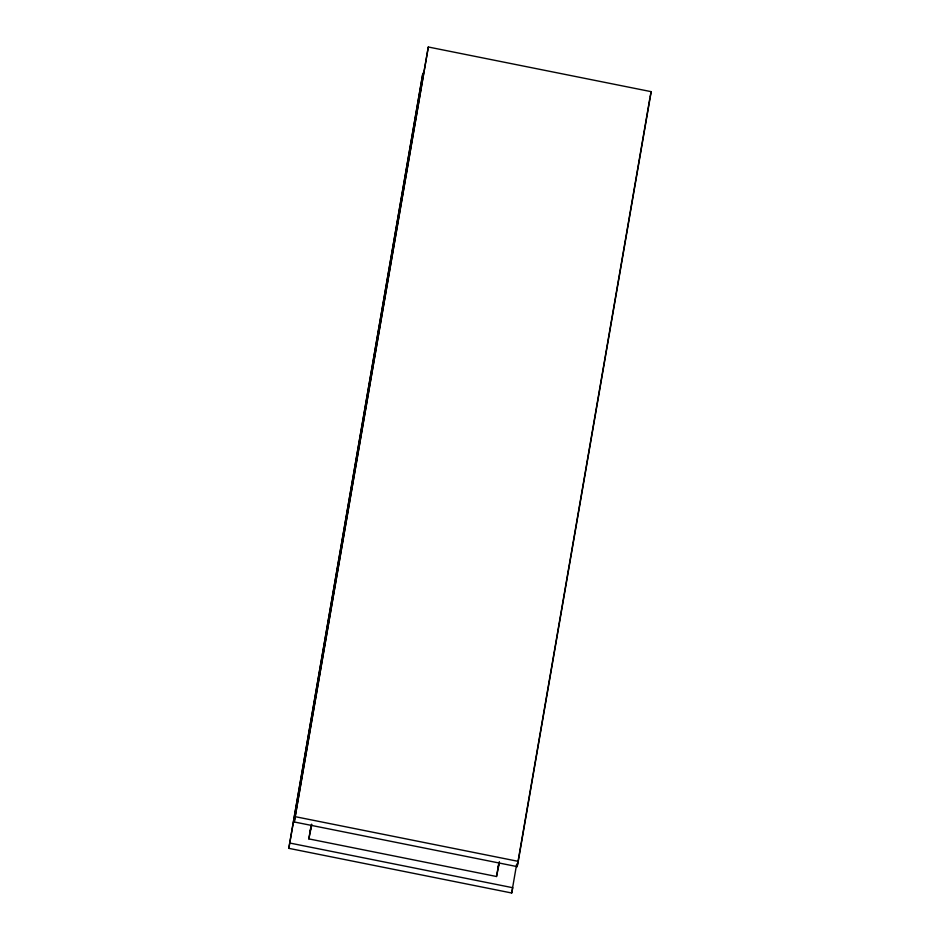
<?xml version="1.0" encoding="UTF-8"?>
<svg xmlns="http://www.w3.org/2000/svg" width="940" height="940" viewBox="0 0 940 940"><rect width="100%" height="100%" fill="white"/><g stroke="black" fill="none" stroke-linecap="round" stroke-linejoin="round"><path stroke-width="1.41" d="M288.815 848.338L422.859 73.379L288.815 848.338L511.689 893L512.782 887.724L289.908 843.062M294.267 821.971L428.311 47L651.185 91.662L518.234 861.357L517.141 866.621L294.267 821.971L428.311 47M499.422 862.438L496.52 876.503L308.825 838.891L311.163 825.414M496.52 876.503L498.846 863.026M511.689 893L516.683 864.06M517.141 866.621L649.846 98.383M310.165 831.195L311.61 824.168M308.825 838.891L311.739 824.827M650.092 96.938L651.185 91.662M497.848 868.807L499.305 861.769M295.36 816.695L518.234 861.357"/></g></svg>
